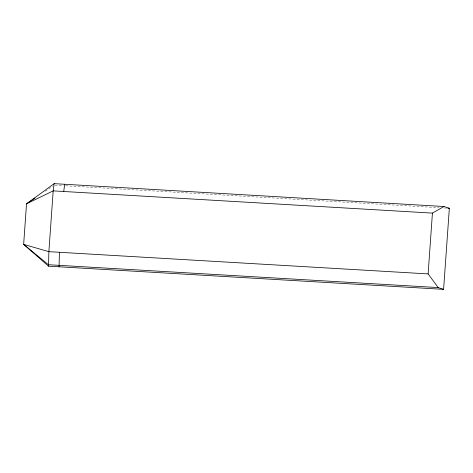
<?xml version="1.0" encoding="UTF-8"?>
<svg xmlns="http://www.w3.org/2000/svg" width="473" height="473" viewBox="0 0 473 473"><rect width="100%" height="100%" fill="white"/><g stroke="black" fill="none" stroke-linecap="round" stroke-linejoin="round"><path stroke-width="0.35" stroke-dasharray="2.37 1.77" d="M45.242 191.216L52.485 186.332M55.004 185.156L63.429 185.647M65.57 185.777L439.039 207.677M444.194 207.978L447.139 208.15"/><path stroke-width="0.71" d="M59.403 252.286L59.084 266.796M443.603 289.346L438.199 287.578L428.118 273.908L432.428 213.11L443.952 206.512L449.35 208.28L443.603 289.346L48.548 266.175L23.65 244.37L26.523 203.833L54.164 183.654L443.952 206.512M54.164 183.654L53.183 190.873L48.873 251.671L48.548 266.175M63.719 191.488L64.7 184.275M34.978 198.14L26.523 203.833L53.183 190.873L432.428 213.11M447.878 208.197L449.35 208.28M428.118 273.908L48.873 251.671L23.65 244.37L48.417 264.72L438.199 287.578"/></g></svg>
